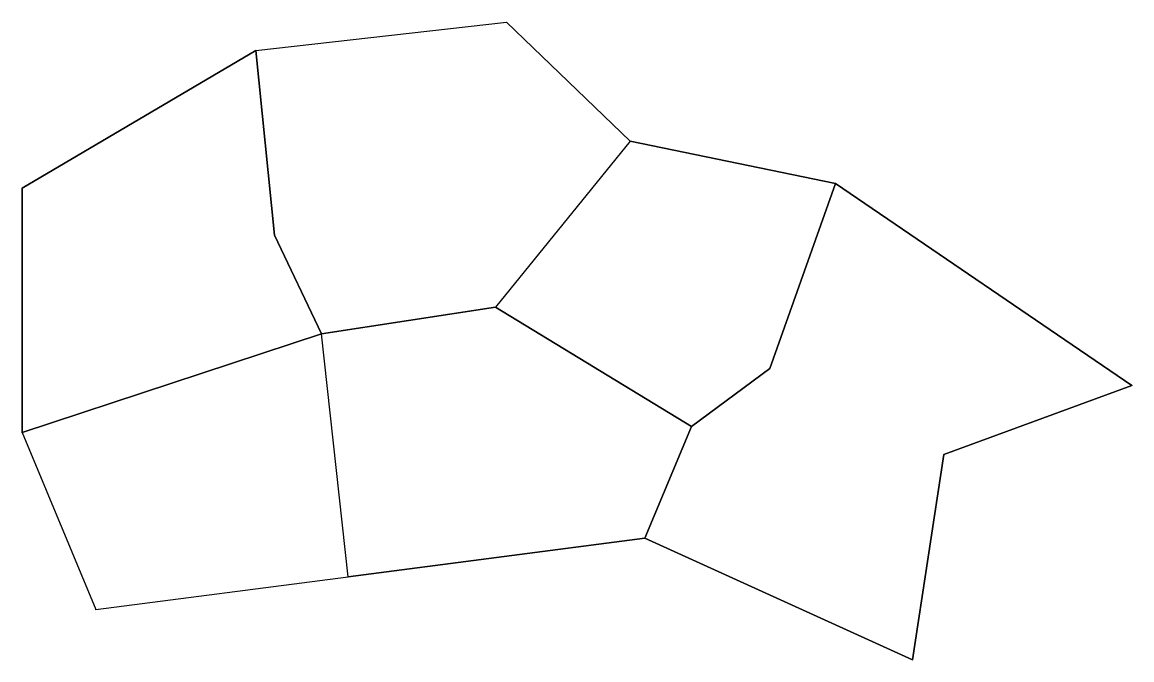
# Model space of a CAD drawing. Header units: millimetres. Extents: x 337446 to 408584, y 270992 to 311866.
import ezdxf

# ---------------------------------------------------------------- set-up
doc = ezdxf.new("R2010")
doc.units = ezdxf.units.MM
doc.header["$PDMODE"] = 33
doc.header["$PDSIZE"] = 5
doc.layers.add('PARCELS', color=7, linetype='Continuous')

msp = doc.modelspace()

# ---------------------------------------------------------------- linework, layer by layer
at = {"layer": 'PARCELS'}
for p, q in [((352419, 310056), (368494, 311864)), ((368494, 311864), (376431, 304232)), ((352419, 310056), (337449, 301220)), ((353625, 298207), (352419, 310056)), ((376431, 304232), (367791, 293588)), ((376431, 304232), (389592, 301521)), ((337449, 301220), (337449, 285555)), ((389592, 301521), (385373, 289672)), ((408581, 288567), (389592, 301521)), ((356639, 291881), (353625, 298207)), ((367791, 293588), (356639, 291881)), ((380349, 285956), (367791, 293588)), ((337449, 285555), (356639, 291881)), ((358347, 276316), (356639, 291881)), ((385373, 289672), (380349, 285956)), ((396525, 284149), (408581, 288567)), ((337449, 285555), (342171, 274208)), ((377374, 278797), (380349, 285956)), ((394515, 270994), (396525, 284149)), ((358347, 276316), (377374, 278797)), ((377374, 278797), (394515, 270994)), ((342171, 274208), (358347, 276316))]:
    msp.add_line(p, q, dxfattribs=at)
for points in [[(368494, 311864), (376431, 304232), (367791, 293588), (356639, 291881), (353625, 298207), (352419, 310056)], [(353625, 298207), (356639, 291881), (337449, 285555), (337449, 301220), (352419, 310056)], [(367791, 293588), (380349, 285956), (385373, 289672), (389592, 301521), (376431, 304232)], [(380349, 285956), (385373, 289672), (389592, 301521), (408581, 288567), (396525, 284149), (394515, 270994), (377374, 278797)], [(356639, 291881), (367791, 293588), (380349, 285956), (377374, 278797), (358347, 276316)], [(337449, 285555), (342171, 274208), (358347, 276316), (356639, 291881)]]:
    msp.add_lwpolyline(points, close=True, dxfattribs=at)
for p in [(368494, 311864), (352419, 310056), (376431, 304232), (337449, 301220), (389592, 301521), (353625, 298207), (367791, 293588), (356639, 291881), (385373, 289672), (408581, 288567), (337449, 285555), (380349, 285956), (396525, 284149), (377374, 278797), (358347, 276316), (342171, 274208), (394515, 270994)]:
    msp.add_point(p, dxfattribs=at)

doc.saveas('drawing.dxf')
